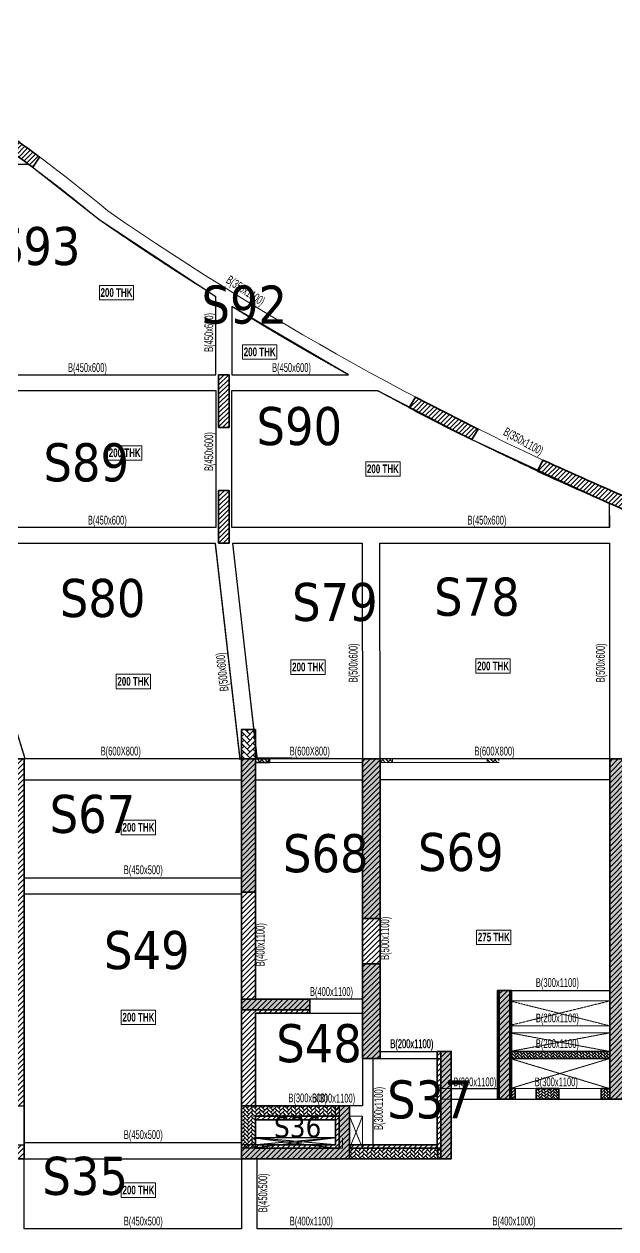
# Model space of a CAD drawing. Header units: millimetres. Extents: x 12 to 66676, y 38 to 58670.
# Drawn here: x 32175 to 49049, y 19631 to 53983 of the extents above; entities that cross this region are included whole.
import ezdxf

# ---------------------------------------------------------------- set-up
doc = ezdxf.new("R2010")
doc.units = ezdxf.units.MM
doc.linetypes.add('HIDDEN', pattern=[0.375, 0.25, -0.125])
for name, color, linetype, lineweight in [('A-FLOR-IDEN', 11, 'Continuous', 9), ('A-HIDD-ABVE', 8, 'HIDDEN', 20), ('S-BEAM', 7, 'Continuous', 18), ('S-BEAM-IDEN', 2, 'Continuous', 9), ('S-COL HATCH', 9, 'Continuous', 0), ('S-COLS', 5, 'Continuous', 35), ('S-WALL', 4, 'Continuous', 18)]:
    doc.layers.add(name, color=color, linetype=linetype, lineweight=lineweight)
doc.layers.add('changes', color=7, linetype='Continuous')
doc.layers.add('S-CUTOUT', color=1, linetype='Continuous')
doc.styles.add('Dim.s & Anno.(Misc.)', font='ARIALN.TTF')
doc.styles.add('Swis721 LtCn BT', font='swisscl.ttf', dxfattribs={"width": 0.9, "height": 233.355162})
doc.styles.add('Swis721 LtCn BT_B', font='', dxfattribs={"width": 0.9, "height": 246.918336})
doc.styles.get('Swis721 LtCn BT_B').set_extended_font_data('Swis721 LtCn BT', bold=True)
pattern_1 = [(45, (-31699446.87, 20890861.25), (-75.1300955, 75.1300955), [])]
pattern_2 = [(45, (-31802317.5, 20729084.55), (0, 113.13708499), [240, -80]), (135, (-31802260.93, 20729141.12), (9e-15, 113.13708499), [240, -80])]
pattern_3 = [(45, (-15037.47, -17858.63), (0, 107.76307), [228.6, -76.2]), (135, (-14983.584, -17804.75), (7e-15, 107.76307), [228.6, -76.2])]
pattern_4 = [(45, (-31235527.81, 20855355.09), (-66.29126074, 66.29126074), [])]

# ---------------------------------------------------------------- blocks, each defined once
blk = doc.blocks.new('A$Cd226b1b4')
at = {"layer": 'S-COL HATCH', "transparency": 33554687}
h = blk.add_hatch(dxfattribs=at)
h.set_pattern_fill('ANSI31', color=256, scale=850)
h.set_pattern_definition(pattern_1)
h.paths.add_polyline_path([(23525, 21925), (23125, 21925), (23125, 15075), (21575, 15075), (21575, 14675), (23125, 14675), (23125, 12035), (23525, 12035)])
h = blk.add_hatch(dxfattribs=at)
h.set_pattern_fill('ANSI31', color=256, scale=850)
h.set_pattern_definition(pattern_1)
h.paths.add_polyline_path([(29725, 12035), (30125, 12035), (30125, 14675), (31675, 14675), (31675, 15075), (30125, 15075), (30125, 21925), (29725, 21925)])
h = blk.add_hatch(dxfattribs=at)
h.set_pattern_fill('ANSI31', color=256, scale=850)
h.set_pattern_definition(pattern_1)
h.paths.add_polyline_path([(33675, 13385), (33175, 13385), (33175, 21925), (33675, 21925)])
h = blk.add_hatch(dxfattribs=at)
h.set_pattern_fill('ANSI31', color=256, scale=850)
h.set_pattern_definition(pattern_1)
h.paths.add_polyline_path([(40725, 12225), (40225, 12225), (40225, 21925), (40725, 21925)])
h = blk.add_hatch(dxfattribs=at)
h.set_pattern_fill('ANSI31', color=256, scale=850)
h.set_pattern_definition(pattern_1)
h.paths.add_polyline_path([(37425, 15325), (37025, 15325), (37025, 12225), (37425, 12225)])
h = blk.add_hatch(dxfattribs=at)
h.set_pattern_fill('ANSI31', color=256, scale=850)
h.set_pattern_definition(pattern_1)
h.paths.add_polyline_path([(35305, 10925), (35305, 10525), (35705, 10525), (35705, 13585), (35305, 13585)])
h = blk.add_hatch(dxfattribs=at)
h.set_pattern_fill('ANSI31', color=256, scale=850)
h.set_pattern_definition(pattern_1)
h.paths.add_polyline_path([(23525, 10525), (23525, 10925), (23125, 10925), (20845, 10925), (20845, 11635), (20845, 12035), (20445, 12035), (20445, 10925), (20445, 10525)])
h = blk.add_hatch(dxfattribs=at)
h.set_pattern_fill('ANSI31', color=256, scale=850)
h.set_pattern_definition(pattern_1)
h.paths.add_polyline_path([(32805, 10525), (32805, 10925), (32805, 12035), (32405, 12035), (32405, 11635), (32405, 10925), (30125, 10925), (29725, 10925), (29725, 10525)])
h = blk.add_hatch(dxfattribs=at)
h.set_pattern_fill('ANSI31', color=256, scale=850)
h.set_pattern_definition([(45, (-31782264.16, 20890558.58), (-75.1300955, 75.1300955), [])])
h.paths.add_polyline_path([(30125, 11734), (32405, 11734), (32405, 11634), (30125, 11634)])
h = blk.add_hatch(dxfattribs=at)
h.set_pattern_fill('ANSI31', color=256, scale=850)
h.set_pattern_definition([(45, (-31779584.16, 20889749.29), (-75.1300955, 75.1300955), [])])
h.paths.add_polyline_path([(32805, 10925), (35305, 10925), (35305, 10824), (32805, 10824)])
at = {"layer": 'changes'}
for p, q in [((23125, 12035), (23525, 12035)), ((30125, 12035), (29725, 12035)), ((32405, 11635), (32405, 12035)), ((23125, 10925), (23525, 10925)), ((30125, 10925), (29725, 10925)), ((32805, 10925), (32805, 10525)), ((35305, 10925), (35305, 10525))]:
    blk.add_line(p, q, dxfattribs=at)
at = {"layer": 'S-COLS', "elevation": 0}
for points in [[(23525, 10525), (23525, 21925), (23125, 21925), (23125, 15075), (21575, 15075), (21575, 14675), (23125, 14675), (23125, 12035), (20445, 12035), (20445, 10925), (17945, 10925), (17945, 13585), (17545, 13585), (17545, 10525), (23525, 10525)], [(29725, 10525), (29725, 21925), (30125, 21925), (30125, 15075), (31675, 15075), (31675, 14675), (30125, 14675), (30125, 12035), (32805, 12035), (32805, 10925), (35305, 10925), (35305, 13585), (35705, 13585), (35705, 10525), (29725, 10525)]]:
    blk.add_lwpolyline(points, dxfattribs=at)
for points in [[(33675, 13385), (33175, 13385), (33175, 21925), (33675, 21925)], [(40725, 12225), (40225, 12225), (40225, 21925), (40725, 21925)], [(37425, 15325), (37025, 15325), (37025, 12225), (37425, 12225)], [(30125, 11635), (32405, 11635), (32405, 10925), (30125, 10925)]]:
    blk.add_lwpolyline(points, close=True, dxfattribs=at)
blk = doc.blocks.new('A$Cbe320e20')
at = {"layer": 'S-COL HATCH'}
h = blk.add_hatch(dxfattribs=at)
h.set_pattern_fill('AR-HBONE', color=256, scale=30)
h.set_pattern_definition([(45, (-31802317.5, 20729084.55), (0, 169.7056275), [360, -120]), (135, (-31802232.65, 20729169.4), (1e-14, 169.7056275), [360, -120])])
h.paths.add_polyline_path([(21854, 17040), (22254, 17040), (22254, 16206), (22254, 16206), (21854, 16206)])
at = {"layer": 'S-COL HATCH', "transparency": 33554687}
h = blk.add_hatch(color=256, dxfattribs=at)
h.dxf.hatch_style = 1
h.paths.add_polyline_path([(22254, 16206), (21854, 16206), (21854, 12400), (22254, 12400)])
h = blk.add_hatch(color=256, dxfattribs=at)
h.dxf.hatch_style = 1
h.paths.add_polyline_path([(25804, 16200), (25304, 16200), (25304, 11650), (25804, 11650)])
h = blk.add_hatch(color=256, dxfattribs=at)
h.dxf.hatch_style = 1
h.paths.add_polyline_path([(32854, 16200), (32354, 16200), (32354, 6500), (32854, 6500)])
h = blk.add_hatch(color=256, dxfattribs=at)
h.dxf.hatch_style = 1
h.paths.add_polyline_path([(25304, 7660), (25804, 7660), (25804, 10360), (25304, 10360)])
h = blk.add_hatch(color=256, dxfattribs=at)
h.dxf.hatch_style = 1
h.paths.add_polyline_path([(21854, 9350), (23804, 9350), (23804, 9050), (21854, 9050)])
h = blk.add_hatch(color=256, dxfattribs=at)
h.dxf.hatch_style = 1
h.paths.add_polyline_path([(29204, 9600), (29204, 6500), (29504, 6500), (29504, 9600)])
h = blk.add_hatch(color=256, dxfattribs=at)
h.dxf.hatch_style = 1
h.paths.add_polyline_path([(27534, 7860), (27834, 7860), (27834, 4800), (27534, 4800), (27534, 5100)])
at = {"layer": 'S-COL HATCH'}
h = blk.add_hatch(dxfattribs=at)
h.set_pattern_fill('AR-HBONE', color=256, scale=15)
h.set_pattern_definition([(45, (-31365336.03, 20949949.553), (0, 84.85281374), [180, -60]), (135, (-31365293.6, 20949991.98), (7e-15, 84.85281374), [180, -60])])
h.paths.add_polyline_path([(29504, 7860), (29504, 7660), (32354, 7660), (32354, 7860)])
h = blk.add_hatch(dxfattribs=at)
h.set_pattern_fill('AR-HBONE', color=256, scale=15)
h.set_pattern_definition([(45, (-31364586.025, 20948789.55), (0, 84.85281374), [180, -60]), (135, (-31364543.6, 20948831.98), (7e-15, 84.85281374), [180, -60])])
h.paths.add_polyline_path([(29654, 6500), (29654, 6800), (29504, 6800), (29504, 6500)])
h = blk.add_hatch(dxfattribs=at)
h.set_pattern_fill('AR-HBONE', color=256, scale=15)
h.set_pattern_definition([(45, (-31365336.03, 20948789.553), (0, 84.85281374), [180, -60]), (135, (-31365293.6, 20948831.98), (7e-15, 84.85281374), [180, -60])])
h.paths.add_polyline_path([(30904, 6500), (30904, 6800), (30254, 6800), (30254, 6500)])
h = blk.add_hatch(dxfattribs=at)
h.set_pattern_fill('AR-HBONE', color=256, scale=15)
h.set_pattern_definition([(45, (-31367286.02, 20948789.55), (0, 84.85281374), [180, -60]), (135, (-31367243.596, 20948831.98), (7e-15, 84.85281374), [180, -60])])
h.paths.add_polyline_path([(32354, 6500), (32354, 6800), (32104, 6800), (32104, 6500)])
h = blk.add_hatch(dxfattribs=at)
h.set_pattern_fill('AR-HBONE', color=256, scale=20)
h.set_pattern_definition(pattern_2)
h.paths.add_polyline_path([(22254, 6010), (22254, 5100), (22254, 5100), (22254, 5100), (21854, 5100), (21854, 6310), (24634, 6310), (24634, 6010), (24634, 6010)])
at = {"layer": 'S-COL HATCH', "transparency": 33554687}
h = blk.add_hatch(color=256, dxfattribs=at)
h.dxf.hatch_style = 1
h.paths.add_polyline_path([(24934, 6310), (24634, 6310), (24634, 5100), (21854, 5100), (21854, 4800), (24934, 4800)])
at = {"layer": 'S-COL HATCH'}
h = blk.add_hatch(dxfattribs=at)
h.set_pattern_fill('AR-HBONE', color=256, scale=20)
h.set_pattern_definition(pattern_2)
h.paths.add_polyline_path([(24934, 5100), (24934, 4800), (27534, 4800), (27534, 5100)])
at = {"layer": 'S-WALL'}
h = blk.add_hatch(dxfattribs=at)
h.set_pattern_fill('FP_1', color=1, style=0, pattern_type=2)
h.set_pattern_definition(pattern_3)
h.paths.add_polyline_path([(22254, 16100), (22254, 16200), (22654, 16200), (22654, 16100)])
h = blk.add_hatch(dxfattribs=at)
h.set_pattern_fill('FP_1', color=1, style=0, pattern_type=2)
h.set_pattern_definition(pattern_3)
h.paths.add_polyline_path([(22254, 16100), (22254, 16200), (22654, 16200), (22654, 16100)])
h = blk.add_hatch(dxfattribs=at)
h.set_pattern_fill('FP_1', color=1, style=0, pattern_type=2)
h.set_pattern_definition(pattern_3)
h.paths.add_polyline_path([(25804, 16100), (25804, 16200), (26154, 16200), (26154, 16100)])
h = blk.add_hatch(dxfattribs=at)
h.set_pattern_fill('FP_1', color=1, style=0, pattern_type=2)
h.set_pattern_definition(pattern_3)
h.paths.add_polyline_path([(25804, 16100), (25804, 16200), (26154, 16200), (26154, 16100)])
h = blk.add_hatch(dxfattribs=at)
h.set_pattern_fill('FP_1', color=1, style=0, pattern_type=2)
h.set_pattern_definition([(45, (-18086.774, -17858.63), (0, 107.76307), [228.6, -76.2]), (135, (-18032.89, -17804.745), (7e-15, 107.76307), [228.6, -76.2])])
h.paths.add_polyline_path([(28853, 16100), (28853, 16200), (29203, 16200), (29203, 16100)])
at = {"layer": 'changes'}
for p, q in [((22254, 16206), (21854, 16206)), ((21854, 5100), (21854, 4800))]:
    blk.add_line(p, q, dxfattribs=at)
blk.add_lwpolyline([(24934, 6310), (24634, 6310), (24634, 5100), (21854, 5100), (21854, 4800), (24934, 4800)], close=True, dxfattribs=at)
at = {"layer": 'S-COL HATCH'}
blk.add_line((24634, 6010), (24634, 6310), dxfattribs=at)
at = {"layer": 'S-COLS'}
blk.add_line((27534, 5100), (27534, 4800), dxfattribs=at)
for points in [[(22254, 17040), (21854, 17040), (21854, 12400), (22254, 12400)], [(25804, 11650), (25304, 11650), (25304, 16200), (25804, 16200)], [(25804, 10360), (25804, 7660), (25304, 7660), (25304, 10360)], [(21854, 9350), (23804, 9350), (23804, 9050), (21854, 9050)], [(27834, 7860), (27834, 4800), (21854, 4800), (21854, 6310), (24934, 6310), (24934, 5100), (27534, 5100), (27534, 7860), (27834, 7860)], [(22254, 6010), (24634, 6010), (24634, 5100), (22254, 5100)]]:
    blk.add_lwpolyline(points, close=True, dxfattribs=at)
at = {"layer": 'S-COLS', "elevation": 0}
for points in [[(32854, 6500), (32354, 6500), (32354, 16200), (32854, 16200)], [(29504, 9600), (29204, 9600), (29204, 6500), (29504, 6500)], [(29504, 7660), (32354, 7660), (32354, 7860), (29504, 7860)], [(29504, 6500), (29654, 6500), (29654, 6800), (29504, 6800)], [(30254, 6500), (30904, 6500), (30904, 6800), (30254, 6800)], [(32104, 6500), (32354, 6500), (32354, 6800), (32104, 6800)]]:
    blk.add_lwpolyline(points, close=True, dxfattribs=at)
at = {"layer": 'S-CUTOUT', "const_width": 10}
blk.add_lwpolyline([(22179, 6310), (22779, 6310), (22779, 6010), (22179, 6010)], close=True, dxfattribs=at)
for points in [[(22179, 6310), (22779, 6010)], [(22779, 6310), (22179, 6010)]]:
    blk.add_lwpolyline(points, dxfattribs=at)
at = {"layer": 'S-WALL', "lineweight": 35}
for p, q in [((22254, 16200), (22654, 16200)), ((22654, 16200), (22654, 16100)), ((32354, 16200), (33204, 16200)), ((22654, 16100), (22254, 16100))]:
    blk.add_line(p, q, dxfattribs=at)
at = {"layer": 'S-WALL', "color": 7}
for p, q in [((25304, 16200), (22654, 16200)), ((25304, 16200), (26154, 16200)), ((29204, 16200), (26154, 16200)), ((26154, 16200), (26154, 16100)), ((28854, 16200), (28854, 16100)), ((22654, 16100), (25304, 16100)), ((25804, 16100), (29204, 16100))]:
    blk.add_line(p, q, dxfattribs=at)
blk = doc.blocks.new('A$Cd8a5d3b5')
at = {"layer": 'S-COL HATCH', "transparency": 33554687}
h = blk.add_hatch(dxfattribs=at)
h.set_pattern_fill('ANSI31', color=256, scale=750)
h.set_pattern_definition(pattern_4)
h.paths.add_polyline_path([(14462, 34513), (14267, 34222, -0.01191), (15902, 33069), (16097, 33360, 0.011811)])
h = blk.add_hatch(dxfattribs=at)
h.set_pattern_fill('ANSI31', color=256, scale=750)
h.set_pattern_definition(pattern_4)
h.paths.add_polyline_path([(21200, 25651), (21500, 25651), (21500, 27151), (21200, 27151)])
h = blk.add_hatch(dxfattribs=at)
h.set_pattern_fill('ANSI31', color=256, scale=750)
h.set_pattern_definition(pattern_4)
h.paths.add_polyline_path([(28420, 25306), (28602, 25607, -0.00603), (26815, 26517), (26634, 26217, 0.006005)])
h = blk.add_hatch(dxfattribs=at)
h.set_pattern_fill('ANSI31', color=256, scale=750)
h.set_pattern_definition([(45, (-31363013.31, 20884024.09), (-66.29126074, 66.29126074), [])])
h.paths.add_polyline_path([(30445, 24722), (30297, 24405, 0.004309), (32837, 23274), (32985, 23591, -0.004327)])
h = blk.add_hatch(dxfattribs=at)
h.set_pattern_fill('ANSI31', color=256, scale=750)
h.set_pattern_definition(pattern_4)
h.paths.add_polyline_path([(21200, 22351), (21500, 22351), (21500, 23851), (21200, 23851)])
at = {"layer": 'S-COLS', "elevation": 0}
for points in [[(14462, 34513), (14267, 34222, -0.01191), (15902, 33069), (16097, 33360, 0.011811), (14462, 34513)], [(26634, 26217, 0.006005), (28420, 25306), (28602, 25607, -0.00603), (26815, 26517), (26634, 26217)], [(30297, 24405), (30445, 24722, 0.004327), (32985, 23591), (32837, 23274, -0.004309), (30297, 24405)]]:
    blk.add_lwpolyline(points, format="xyb", dxfattribs=at)
for points in [[(21200, 25651), (21500, 25651), (21500, 27151), (21200, 27151)], [(21200, 25651), (21500, 25651), (21500, 27151), (21200, 27151)], [(21200, 22351), (21500, 22351), (21500, 23851), (21200, 23851)], [(21200, 22351), (21500, 22351), (21500, 23851), (21200, 23851)]]:
    blk.add_lwpolyline(points, close=True, dxfattribs=at)

msp = doc.modelspace()

# ---------------------------------------------------------------- linework, layer by layer
at = {"layer": 'A-FLOR-IDEN', "color": 8, "elevation": 0, "flags": 128}
for points in [[(35299, 46531), (35299, 46119), (34322, 46119), (34322, 46531)], [(35299, 46531), (35299, 46119), (34322, 46119), (34322, 46531)], [(39382, 44839), (39382, 44427), (38405, 44427), (38405, 44839)], [(39382, 44839), (39382, 44427), (38405, 44427), (38405, 44839)], [(35533, 41962), (35533, 41550), (34555, 41550), (34555, 41962)], [(35533, 41962), (35533, 41550), (34555, 41550), (34555, 41962)], [(42895, 41504), (42895, 41092), (41918, 41092), (41918, 41504)], [(42895, 41504), (42895, 41092), (41918, 41092), (41918, 41504)], [(40762, 35853), (40762, 35441), (39784, 35441), (39784, 35853)], [(40762, 35853), (40762, 35441), (39784, 35441), (39784, 35853)], [(46038, 35884), (46038, 35472), (45060, 35472), (45060, 35884)], [(46038, 35884), (46038, 35472), (45060, 35472), (45060, 35884)], [(35779, 35444), (35779, 35032), (34801, 35032), (34801, 35444)], [(35779, 35444), (35779, 35032), (34801, 35032), (34801, 35444)], [(35924, 31282), (35924, 30870), (34947, 30870), (34947, 31282)], [(45079, 28152), (45079, 27741), (46056, 27741), (46056, 28152)], [(35924, 25868), (35924, 25456), (34947, 25456), (34947, 25868)], [(35924, 20942), (35924, 20530), (34947, 20530), (34947, 20942)]]:
    msp.add_lwpolyline(points, close=True, dxfattribs=at)
at = {"layer": 'A-HIDD-ABVE', "linetype": 'HIDDEN'}
for p, q in [((46026, 26131, 0), (46026, 26131, 0)), ((48876, 26131, 0), (46028, 25434, 0)), ((48876, 25421, 0), (46028, 26131, 0)), ((48876, 25221, 0), (46078, 24700, 0)), ((48876, 24691, 0), (46078, 25211)), ((48876, 24491, 0), (46026, 23631, 0)), ((48876, 23631, 0), (46026, 24491, 0)), ((41825, 22841, 0), (41455, 21931, 0)), ((41825, 21931, 0), (41455, 22841, 0)), ((41058, 22231, 0), (38676, 21931, 0)), ((41058, 21931, 0), (38676, 22231, 0)), ((41055, 22232, 0), (38775, 22031, 0)), ((41055, 22031, 0), (38775, 22232, 0))]:
    msp.add_line(p, q, dxfattribs=at)
at = {"layer": 'changes', "color": 1, "elevation": 0}
for points in [[(32313, 49981), (30296, 49981), (30296, 43981), (37646, 43981), (37646, 46210), (34346, 48381), (32314, 49981)], [(38096, 45931), (38096, 43981), (41427, 43981), (38096, 45931)], [(30307, 39181), (37620, 39181), (38324, 33031), (32202, 33031), (30307, 39181)]]:
    msp.add_lwpolyline(points, dxfattribs=at)
for points in [[(30296, 43531), (37646, 43531), (37646, 39631), (30296, 39631)], [(38096, 43531), (42248, 43531), (44941, 42137), (48860, 40323), (48862, 39631), (38096, 39631)], [(38123, 39183), (41818, 39181), (41825, 33031), (38824, 33060)], [(42318, 39181), (48863, 39181), (48863, 33031), (42325, 33031)], [(32175, 32431), (38375, 32431), (38375, 29631), (32175, 29631)], [(38776, 32431), (41825, 32431), (41825, 26181), (38776, 26181)], [(45675, 23631), (45675, 26431), (48876, 26431), (48875, 32431), (42326, 32431), (42326, 24691), (44355, 24691), (44356, 23631)], [(32175, 29181), (38375, 29181), (38375, 22081), (32175, 22081)], [(38775, 25781), (41825, 25781), (41825, 23141), (38775, 23141)], [(42125, 24491), (43955, 24491), (43955, 22031), (42125, 22031)], [(38825, 19631), (38825, 21631), (44355, 21631), (44356, 23331), (51726, 23331), (51725, 21631), (54130, 21631), (54130, 19631)], [(38775, 22741), (41055, 22741), (41055, 22232), (38775, 22232)], [(32175, 21631), (38375, 21631), (38375, 19631), (32175, 19631)]]:
    msp.add_lwpolyline(points, close=True, dxfattribs=at)
at = {"layer": 'S-BEAM', "linetype": 'HIDDEN'}
for p, q in [((30296, 49981, 0), (32313, 49981)), ((37646, 43981, 0), (37646, 46210, 0)), ((38096, 43981, 0), (38096, 45931, 0)), ((30296, 43981, 0), (37646, 43981, 0)), ((38096, 43981, 0), (41427, 43981, 0)), ((30296, 43531, 0), (37646, 43531, 0)), ((37646, 39631, 0), (37646, 43531, 0)), ((38096, 43531, 0), (42248, 43531, 0)), ((38096, 39631, 0), (38096, 43531, 0)), ((48862, 39631, 0), (48860, 40319, 0)), ((37646, 39631, 0), (30296, 39631, 0)), ((38096, 39631, 0), (48862, 39631, 0)), ((37620, 39181, 0), (30307, 39181, 0)), ((30307, 39181, 0), (32190, 33098, 0)), ((38327, 33003, 0), (37620, 39181, 0)), ((38824, 33060, 0), (38123, 39183, 0)), ((41818, 39181), (38123, 39181, 0)), ((41825, 33031, 0), (41818, 39181, 0)), ((42318, 39181, 0), (48863, 39181, 0)), ((42325, 33031, 0), (42318, 39181, 0)), ((48875, 33031, 0), (48863, 39181, 0)), ((38375, 33031, 0), (32202, 33031, 0)), ((41825, 33031, 0), (38775, 33031, 0)), ((42325, 33031, 0), (48875, 33031, 0)), ((38375, 32431, 0), (32175, 32431)), ((41826, 32426, 0), (38776, 32431, 0)), ((48876, 32431, 0), (42326, 32431, 0)), ((38375, 29631, 0), (32175, 29631, 0)), ((38375, 29181, 0), (32175, 29181, 0)), ((40325, 26181, 0), (41825, 26181, 0)), ((40325, 25781, 0), (41825, 25781, 0)), ((41825, 24491, 0), (41825, 23141, 0)), ((43955, 24691, 0), (42325, 24691, 0)), ((45675, 23631, 0), (44055, 23631, 0)), ((45675, 23631, 0), (44355, 23631, 0)), ((48875, 23631, 0), (46075, 23631, 0)), ((48875, 23631, 0), (46075, 23631, 0)), ((41825, 23141, 0), (41455, 23141, 0)), ((45675, 23331, 0), (44055, 23331, 0)), ((45726, 23331, 0), (44356, 23331, 0)), ((48876, 23331, 0), (46026, 23331, 0)), ((51725, 23331, 0), (46075, 23331, 0)), ((32175, 22081, 0), (38375, 22081, 0)), ((32175, 21631, 0), (32175, 19631, 0)), ((32175, 21631, 0), (38375, 21631, 0)), ((38375, 21631, 0), (38375, 19631, 0)), ((38825, 21631, 0), (38825, 19631, 0)), ((32175, 19631, 0), (38375, 19631, 0)), ((41075, 19631, 0), (38875, 19631, 0)), ((47695, 19631, 0), (44845, 19631, 0)), ((50945, 19631, 0), (48095, 19631, 0))]:
    msp.add_line(p, q, dxfattribs=at)
at = {"layer": 'S-BEAM'}
for p, q in [((41826, 28481, 0), (41826, 27191, 0)), ((42326, 28481, 0), (42326, 27191, 0)), ((46026, 26431, 0), (48876, 26431, 0)), ((46026, 26131, 0), (46026, 26131, 0)), ((48876, 26131, 0), (46028, 26131, 0)), ((48876, 25421, 0), (46028, 25421, 0)), ((48876, 25221, 0), (46028, 25221)), ((42125, 24491, 0), (42125, 21931, 0)), ((43955, 24491, 0), (42325, 24491, 0)), ((44056, 24691, 0), (42326, 24691, 0)), ((44056, 24491, 0), (42326, 24491, 0)), ((48876, 24691, 0), (46028, 24691, 0)), ((48876, 24491, 0), (46028, 24491, 0)), ((45726, 23631, 0), (44356, 23631, 0)), ((48876, 23631, 0), (46026, 23631, 0)), ((41825, 22841, 0), (41455, 22841, 0)), ((41825, 22841, 0), (41825, 21931, 0))]:
    msp.add_line(p, q, dxfattribs=at)
at = {"layer": 'S-BEAM', "ltscale": 250000, "elevation": 0}
msp.add_lwpolyline([(66676, 35195, -0.104419), (34559, 48660, 0.059137), (26435, 53983, 0.059137)], format="xyb", dxfattribs=at)
at = {"layer": 'S-BEAM', "linetype": 'HIDDEN', "elevation": 0}
for points in [[(37646, 46210, -0.01167), (34346, 48381, 0.015835), (32313, 49981, 0.015835)], [(41427, 43981, -0.0114), (38096, 45931)], [(48860, 40319, -0.021725), (42248, 43531, -0.021725)]]:
    msp.add_lwpolyline(points, format="xyb", dxfattribs=at)
at = {"layer": 'S-BEAM', "elevation": 0}
msp.add_lwpolyline([(41058, 22231), (38676, 22231), (38676, 21931), (41256, 21931), (41256, 22231)], dxfattribs=at)
msp.add_lwpolyline([(38775, 22031), (41055, 22031), (41055, 22232), (38775, 22232)], close=True, dxfattribs=at)

# ---------------------------------------------------------------- block references
at = {"layer": 'changes'}
msp.add_blockref('A$Cd226b1b4', (8650, 11106), dxfattribs=at)
at = {"layer": 'S-COL HATCH'}
msp.add_blockref('A$Cd8a5d3b5', (16521, 16831, 0), dxfattribs=at)
at = {"layer": 'S-COLS'}
msp.add_blockref('A$Cbe320e20', (16521, 16831, 0), dxfattribs=at)

# ---------------------------------------------------------------- texts
at = {"layer": 'A-FLOR-IDEN', "color": 1, "char_height": 246.9, "width": 1155, "attachment_point": 2, "line_spacing_factor": 0.964267, "style": 'Swis721 LtCn BT_B'}
for s, insert in [('200 THK', (34810, 46453)), ('200 THK', (34810, 46453)), ('200 THK', (38893, 44761)), ('200 THK', (38893, 44761)), ('200 THK', (35044, 41884)), ('200 THK', (35044, 41884)), ('200 THK', (42406, 41426)), ('200 THK', (42406, 41426)), ('200 THK', (40273, 35775)), ('200 THK', (40273, 35775)), ('200 THK', (45549, 35806)), ('200 THK', (45549, 35806)), ('200 THK', (35290, 35366)), ('200 THK', (35290, 35366)), ('200 THK', (35436, 31204)), ('275 THK', (45568, 28074, 0)), ('200 THK', (35436, 25790)), ('200 THK', (35436, 20864))]:
    msp.add_mtext(s, dxfattribs=dict(at, insert=insert))
at = {"layer": 'changes', "attachment_point": 1, "style": 'Dim.s & Anno.(Misc.)'}
for s, insert, char_height in [('{\\fTahoma|b0|i0|c0|p34;S93}', (31343, 48198), 1084.7), ('{\\fTahoma|b0|i0|c0|p34;S92}', (37233, 46529, 0), 1084.7), ('{\\fTahoma|b0|i0|c0|p34;S90}', (38802, 43065), 1084.7), ('{\\fTahoma|b0|i0|c0|p34;S89}', (32727, 42031), 1084.7), ('{\\fTahoma|b0|i0|c0|p34;S80}', (33194, 38163), 1084.7), ('{\\fTahoma|b0|i0|c0|p34;S78}', (43866, 38200), 1084.7), ('{\\fTahoma|b0|i0|c0|p34;S79}', (39817, 38050), 1084.7), ('{\\fTahoma|b0|i0|c0|p34;S67}', (32905, 32007), 1084.7), ('{\\fTahoma|b0|i0|c0|p34;S69}', (43408, 30921), 1084.7), ('{\\fTahoma|b0|i0|c0|p34;S68}', (39557, 30886), 1084.7), ('{\\fTahoma|b0|i0|c0|p34;S49}', (34453, 28125), 1084.7), ('{\\fTahoma|b0|i0|c0|p34;S48}', (39365, 25469), 1084.7), ('{\\fTahoma|b0|i0|c0|p34;S37}', (42527, 23866), 1084.7), ('{\\fTahoma|b0|i0|c0|p34;S36}', (39300, 22841, 0), 600), ('{\\fTahoma|b0|i0|c0|p34;S35}', (32696, 21687), 1084.7)]:
    msp.add_mtext_dynamic_manual_height_columns(s, width=6038.66, gutter_width=5424, heights=[1159], dxfattribs=dict(at, insert=insert, char_height=char_height))
at = {"layer": 'S-BEAM-IDEN', "style": 'Swis721 LtCn BT', "width": 0.8}
for s, rotation, p in [('B(350x1100)', 326.3571, (37910, 46625)), ('B(450x600)', 90, (37566, 44636, 0)), ('B(450x600)', 360, (33427, 44065, 0)), ('B(450x600)', 360, (39245, 44065, 0)), ('B(450x600)', 90, (37566, 41239, 0)), ('B(350x1100)', 331.043, (45816, 42279)), ('B(450x600)', 360, (33994, 39715, 0)), ('B(450x600)', 360, (44818, 39715, 0)), ('B(500x600)', 90, (41682, 35215, 0)), ('B(500x600)', 90, (48732, 35215, 0)), ('B(500x600)', 96.2612, (38008, 34972, 0)), ('B(400x1100)', 90, (39034, 27119, 0)), ('B(500x1100)', 90, (42584, 27302, 0)), ('B(300x600)', 360, (39710, 23241, 0)), ('B(300x1100)', 90, (42407, 22451, 0)), ('B(450x500)', 90, (39107, 20104, 0)), ('B(450x500)', 360, (35019, 19731, 0))]:
    msp.add_text(s, height=250, rotation=rotation, dxfattribs=at).set_placement(p)
for s, p in [('B(600X800)', (34358, 33130, 0)), ('B(600X800)', (39748, 33130, 0)), ('B(600X800)', (45016, 33130, 0)), ('B(450x500)', (35019, 29746, 0)), ('B(400x1100)', (40325, 26274, 0)), ('B(300x1100)', (46767, 26530, 0)), ('B(200x1100)', (46767, 25520, 0)), ('B(200x1100)', (42613, 24790, 0)), ('B(200x1100)', (42621, 24784, 0)), ('B(200x1100)', (46767, 24790, 0)), ('B(300x1100)', (44411, 23698, 0)), ('B(300x1100)', (46736, 23698, 0)), ('B(300x1100)', (40387, 23234, 0)), ('B(450x500)', (35019, 22196, 0)), ('B(400x1100)', (39751, 19731, 0)), ('B(400x1000)', (45531, 19731, 0))]:
    msp.add_text(s, height=250, dxfattribs=at).set_placement(p)

doc.saveas('drawing.dxf')
